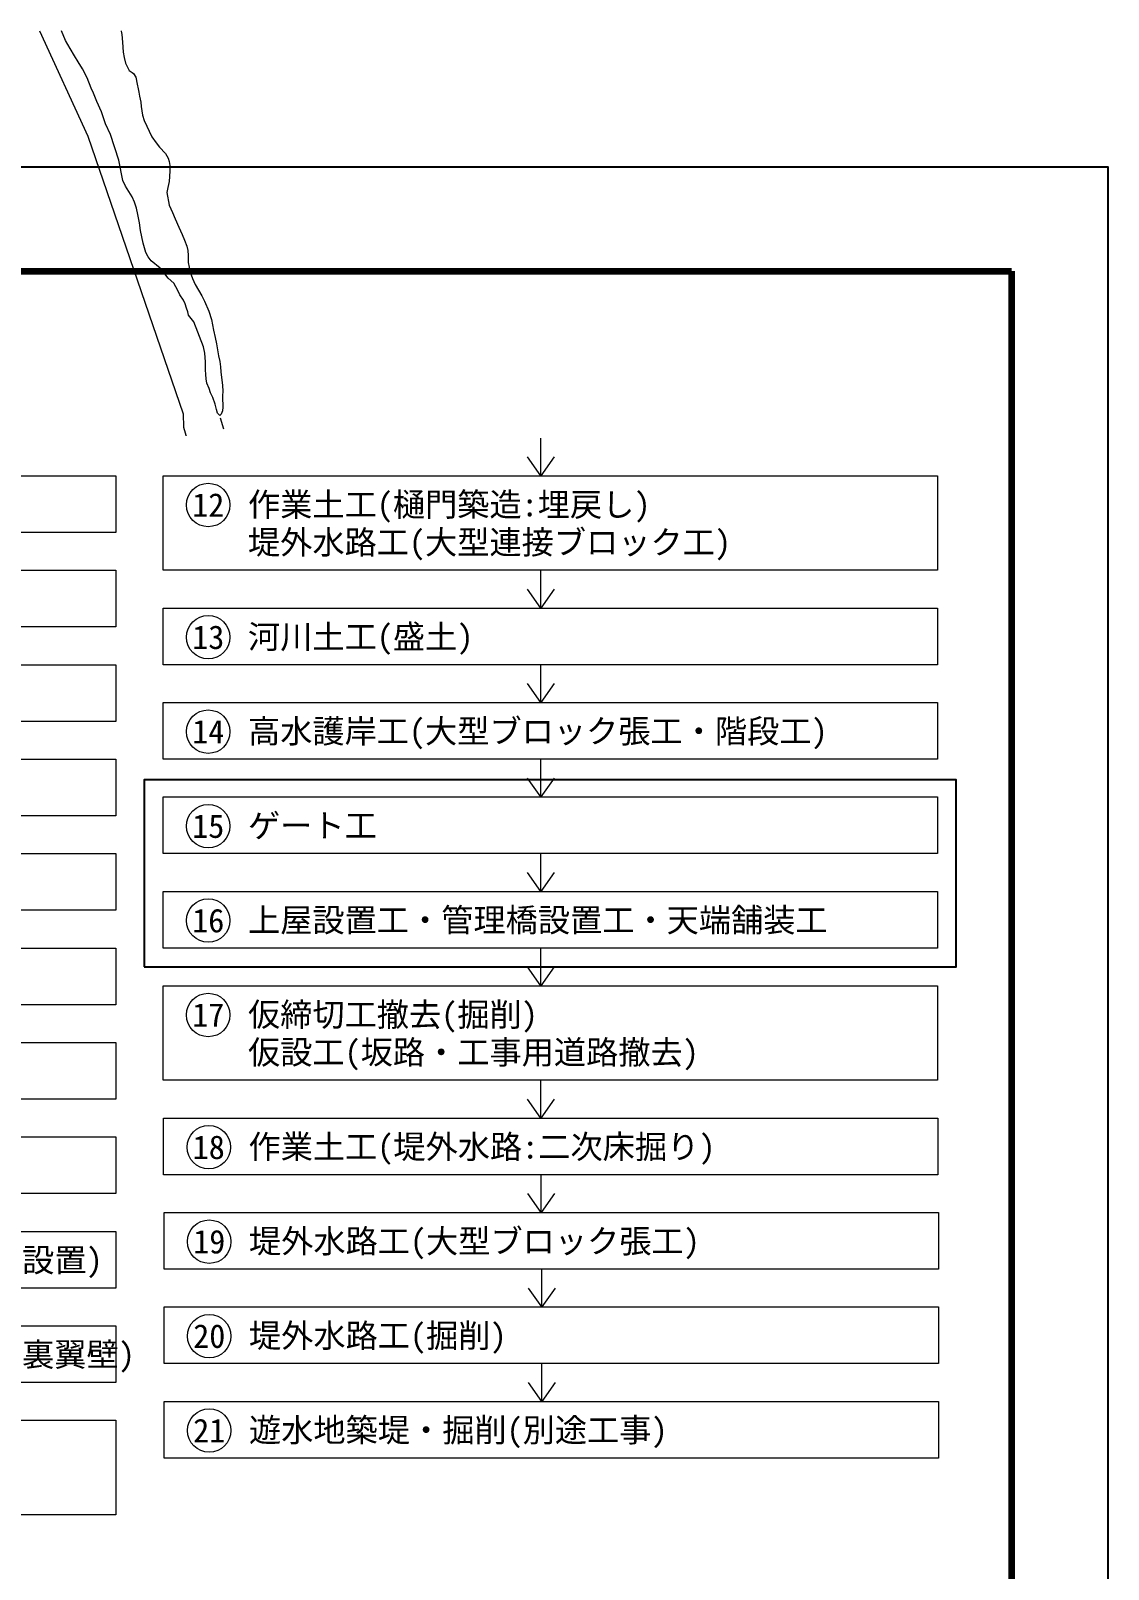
# Model space of a CAD drawing. Header units: millimetres. Extents: x -2078669 to -1085629, y -5987148 to 310365.
# Drawn here: x -1481733 to -1367638, y -4226911 to -4064013 of the extents above; entities that cross this region are included whole.
import ezdxf
from ezdxf.enums import TextEntityAlignment as Align

# ---------------------------------------------------------------- set-up
doc = ezdxf.new("R2010")
doc.units = ezdxf.units.MM
doc.header["$LTSCALE"] = 500
doc.layers.get('Defpoints').update_dxf_attribs({"color": 153})
for name, color, linetype, lineweight in [('D-BGD', 7, 'Continuous', 13), ('D-BYP-STRA', 1, 'Continuous', 25), ('D-DOC', 7, 'Continuous', 13), ('D-TTL', 2, 'Continuous', 140), ('◆ワイプアウト', 4, 'Continuous', 13)]:
    doc.layers.add(name, color=color, linetype=linetype, lineweight=lineweight)
doc.styles.add('MS ゴシック', font='MS Gothic.ttf')
doc.dimstyles.new('DIM-500-F', dxfattribs={"dimscale": 500, "dimtxt": 3.5, "dimasz": 2.5, "dimexe": 0, "dimexo": 2, "dimgap": 0.8, "dimtad": 1, "dimdec": 0, "dimzin": 0, "dimdsep": 46, "dimtxsty": 'MS ゴシック', "dimblk": 'OPEN', "dimcen": 0.1, "dimclrd": 256, "dimclre": 256, "dimclrt": 256, "dimaunit": 1, "dimadec": 4, "dimazin": 0, "dimtfac": 1, "dimtdec": 0, "dimtmove": 2, "dimatfit": 3, "dimldrblk": 'OPEN', "dimfxl": 1, "dimtolj": 1, "dimtzin": 0, "dimlwd": -1, "dimlwe": -1, "dimarcsym": 2})

# ---------------------------------------------------------------- blocks, each defined once
blk = doc.blocks.new('河川平面')
at = {"layer": 'D-BGD', "linetype": 'Continuous'}
for p, q in [((1849686, -2662713, 360164), (1849324, -2661518, 360120)), ((1850410, -2665105, 360252), (1850048, -2663909, 360208)), ((1851134, -2667496, 360340), (1850772, -2666300, 360296)), ((1851857, -2669887, 360428), (1851495, -2668691, 360384)), ((1852581, -2672278, 360516), (1852219, -2671083, 360472)), ((1853305, -2674670, 360604), (1852943, -2673475, 360560)), ((1838067, -2738260), (1838461, -2739880))]:
    blk.add_line(p, q, dxfattribs=at)
at = {"layer": 'D-BGD', "linetype": 'Continuous', "elevation": 362000}
blk.add_lwpolyline([(1830142, -2620514), (1835290, -2631677), (1845386, -2661068), (1845407, -2662476), (1846119, -2664869), (1846853, -2667264), (1847579, -2669653), (1848318, -2672039), (1849058, -2674425), (1849797, -2676811), (1850545, -2679202), (1850740, -2679832)], dxfattribs=at)
at = {"layer": 'D-BGD', "linetype": 'Continuous'}
for points in [[(1834724, -2624535, 360250), (1834250, -2623813, 360250), (1833876, -2623160, 360260), (1833388, -2622383, 360270), (1832917, -2621558, 360300), (1832478, -2620514, 360300)], [(1838802, -2620514, 360060), (1838808, -2620539, 360060), (1838877, -2620901, 360060), (1838954, -2621730, 360070), (1838969, -2622246, 360080), (1839013, -2622791, 360080), (1839120, -2623348, 360080), (1839260, -2623947, 360080), (1839655, -2624705, 360090), (1839961, -2624915, 360090), (1840128, -2625046, 360090), (1840366, -2625414, 360090), (1840511, -2626166, 360090), (1840612, -2626651, 360090), (1840681, -2627013, 360090), (1840763, -2627453, 360090), (1840888, -2628078, 360090)], [(1840888, -2628078, 360090), (1840933, -2628542, 360090), (1841077, -2629455, 360090), (1841233, -2630007, 360090), (1842036, -2631760, 360070), (1842497, -2632383, 360070), (1842869, -2632839, 360070), (1843492, -2633520, 360070), (1843795, -2634017, 360070), (1843878, -2634353, 360070), (1843957, -2634779, 360070), (1843973, -2635353, 360070), (1843938, -2635956, 360070), (1843877, -2636463, 360070), (1843740, -2637123, 360070), (1843638, -2637641, 360070), (1843883, -2638981, 360070), (1844227, -2639767, 360070), (1844507, -2640424, 360070), (1844908, -2641312, 360070), (1845252, -2642098, 360070), (1845527, -2642683, 360080), (1845768, -2643306, 360090), (1845858, -2643773, 360090), (1845907, -2644309, 360100), (1845913, -2644600, 360100), (1845900, -2645043, 360100), (1845997, -2645537, 360100), (1846105, -2646072, 360100), (1846366, -2646741, 360100), (1846647, -2647375, 360100), (1846984, -2647973, 360100), (1847356, -2648590, 360100), (1847637, -2649144, 360100), (1848088, -2650187, 360100), (1848377, -2651069, 360100), (1848494, -2651667, 360100), (1848592, -2652219, 360100), (1848749, -2652990, 360100), (1848889, -2653670, 360100), (1849130, -2654916, 360100), (1849251, -2655527, 360100), (1849329, -2656114, 360100), (1849352, -2656635, 360100), (1849542, -2658071, 360100), (1849557, -2658667, 360100), (1849542, -2659155, 360100), (1849550, -2659563, 360100), (1849569, -2660070, 360100), (1849565, -2660379, 360100), (1849530, -2660740, 360100), (1849393, -2661099, 360110), (1849241, -2661243, 360110), (1849022, -2661002, 360110), (1848902, -2660609, 360110), (1848751, -2660050, 360110), (1848527, -2659356, 360110), (1848279, -2658844, 360100), (1848116, -2658405, 360100), (1847889, -2657836, 360070), (1847796, -2657356, 360060), (1847773, -2656915, 360060), (1847744, -2656403, 360060), (1847739, -2655569, 360060), (1847671, -2654665, 360060), (1847536, -2653976, 360060), (1846493, -2651335, 360060), (1845939, -2650613, 360070), (1845861, -2650268, 360070), (1845730, -2649893, 360070), (1845591, -2649433, 360070), (1845390, -2649040, 360070), (1845029, -2648464, 360070), (1844810, -2648003, 360070), (1844388, -2647253, 360070), (1843769, -2646724, 360070), (1843178, -2645946, 360070), (1842948, -2645664, 360070), (1841990, -2644883, 360070), (1841656, -2644460, 360070), (1841402, -2643980, 360070), (1841128, -2642992, 360070), (1840982, -2642342, 360070), (1840851, -2641667, 360070), (1840732, -2640850, 360070), (1840564, -2639980, 360070), (1840429, -2639291, 360090), (1840228, -2638657, 360110), (1839987, -2638114, 360110), (1839613, -2637519, 360130), (1839282, -2636971, 360140), (1838968, -2636375, 360140), (1838543, -2634204, 360190), (1837675, -2631480, 360190), (1837158, -2630352, 360190), (1836720, -2629108, 360190), (1836243, -2627992, 360210), (1835863, -2627128, 360220), (1835626, -2626576, 360220), (1835222, -2625514, 360230), (1834724, -2624535, 360250)]]:
    blk.add_polyline3d(points, dxfattribs=at)
blk.add_circle((1839282, -2737966), 1250, dxfattribs=at)
blk = doc.blocks.new('_Open')
at = {"color": 0, "linetype": 'ByBlock', "lineweight": -2}
for p, q in [((-1, 0.167), (0, 0)), ((-1, -0.167), (0, 0)), ((0, 0), (-1, 0))]:
    blk.add_line(p, q, dxfattribs=at)
blk = doc.blocks.new('施工ステップ')
at = {"layer": 'D-DOC'}
for points in [[(1766486, -3253641), (1848486, -3253641), (1848486, -3259641), (1766486, -3259641)], [(1853486, -3253641), (1935486, -3253641), (1935486, -3263641), (1853486, -3263641)], [(1766486, -3263641), (1848486, -3263641), (1848486, -3269641), (1766486, -3269641)], [(1853486, -3267641), (1935486, -3267641), (1935486, -3273641), (1853486, -3273641)], [(1766486, -3273641), (1848486, -3273641), (1848486, -3279641), (1766486, -3279641)], [(1853486, -3277641), (1935486, -3277641), (1935486, -3283641), (1853486, -3283641)], [(1766486, -3283641), (1848486, -3283641), (1848486, -3289641), (1766486, -3289641)], [(1853486, -3287641), (1935486, -3287641), (1935486, -3293641), (1853486, -3293641)], [(1766486, -3293641), (1848486, -3293641), (1848486, -3299641), (1766486, -3299641)], [(1853486, -3297641), (1935486, -3297641), (1935486, -3303641), (1853486, -3303641)], [(1766486, -3303641), (1848486, -3303641), (1848486, -3309641), (1766486, -3309641)], [(1853486, -3307641), (1935486, -3307641), (1935486, -3317641), (1853486, -3317641)], [(1766486, -3313641), (1848486, -3313641), (1848486, -3319641), (1766486, -3319641)], [(1853539, -3321641), (1935539, -3321641), (1935539, -3327641), (1853539, -3327641)], [(1766486, -3323641), (1848486, -3323641), (1848486, -3329641), (1766486, -3329641)], [(1853592, -3331641), (1935592, -3331641), (1935592, -3337641), (1853592, -3337641)], [(1766486, -3333641), (1848486, -3333641), (1848486, -3339641), (1766486, -3339641)], [(1853592, -3341641), (1935592, -3341641), (1935592, -3347641), (1853592, -3347641)], [(1766486, -3343641), (1848486, -3343641), (1848486, -3349641), (1766486, -3349641)], [(1853592, -3351641), (1935592, -3351641), (1935592, -3357641), (1853592, -3357641)], [(1766486, -3353641), (1848486, -3353641), (1848486, -3363641), (1766486, -3363641)]]:
    blk.add_lwpolyline(points, close=True, dxfattribs=at)
for centre in [(1858277, -3256726), (1858277, -3270726), (1858277, -3280726), (1858277, -3290726), (1858277, -3300726), (1858277, -3310726), (1858330, -3324726), (1858383, -3334726), (1858383, -3344726), (1858383, -3354726)]:
    blk.add_circle(centre, 2300, dxfattribs=at)
at = {"layer": 'D-DOC', "style": 'MS ゴシック'}
for s, p in [('12', (1858277, -3256726)), ('13', (1858277, -3270726)), ('14', (1858277, -3280726)), ('15', (1858277, -3290726)), ('16', (1858277, -3300726)), ('17', (1858277, -3310726)), ('18', (1858330, -3324726)), ('19', (1858383, -3334726)), ('20', (1858383, -3344726)), ('21', (1858383, -3354726))]:
    blk.add_text(s, height=2500, dxfattribs=at).set_placement(p, align=Align.MIDDLE_CENTER)
for s, p in [('作業土工(樋門築造:埋戻し)', (1862486, -3256675)), ('堤外水路工(大型連接ブロック工)', (1862486, -3260675)), ('河川土工(盛土)', (1862486, -3270675)), ('高水護岸工(大型ブロック張工・階段工)', (1862486, -3280675)), ('ゲート工', (1862486, -3290675)), ('上屋設置工・管理橋設置工・天端舗装工', (1862486, -3300675)), ('仮締切工撤去(掘削)', (1862486, -3310675)), ('仮設工(坂路・工事用道路撤去)', (1862486, -3314675)), ('作業土工(堤外水路:二次床掘り)', (1862539, -3324675)), ('堤外水路工(大型ブロック張工)', (1862592, -3334675)), ('本体工(均しコン・プレキャストボックス設置)', (1775486, -3336675)), ('堤外水路工(掘削)', (1862592, -3344675)), ('本体工(胸壁・遮水壁・門柱・操作台・川裏翼壁)', (1775486, -3346675)), ('遊水地築堤・掘削(別途工事)', (1862592, -3354675))]:
    blk.add_text(s, height=2500, dxfattribs=at).set_placement(p, align=Align.MIDDLE_LEFT)
at = {"layer": 'D-DOC'}
for points in [[(1893486, -3253641), (1893486, -3249641)], [(1893486, -3267641), (1893486, -3263641)], [(1893486, -3277641), (1893486, -3273641)], [(1893486, -3287641), (1893486, -3283641)], [(1893486, -3297641), (1893486, -3293641)], [(1893486, -3307641), (1893486, -3303641)], [(1893486, -3321641), (1893486, -3317641)], [(1893539, -3331641), (1893539, -3327641)], [(1893592, -3341641), (1893592, -3337641)], [(1893592, -3351641), (1893592, -3347641)]]:
    blk.add_leader(points, dimstyle='DIM-500-F', override={"dimasz": 4, "dimldrblk": 'Open90'}, dxfattribs=at)

msp = doc.modelspace()

# ---------------------------------------------------------------- linework, layer by layer
at = {"layer": 'D-TTL'}
for p, q in [((-1777887.6, -4089452.3), (-1377887.6, -4089452.3)), ((-1377887.6, -4089452.3), (-1377887.6, -4364452.3))]:
    msp.add_line(p, q, dxfattribs=at)
at = {"layer": 'Defpoints', "color": 1}
msp.add_lwpolyline([(-1788137.6, -4375452.3), (-1367637.6, -4375452.3), (-1367637.6, -4078452.3), (-1788137.6, -4078452.3)], close=True, dxfattribs=at)

# ---------------------------------------------------------------- block references
at = {"layer": 'D-BGD'}
msp.add_blockref('河川平面', (-3310965.8, -1443499.8), dxfattribs=at)

# ---------------------------------------------------------------- next in the draw order: wipeouts: each hides what was drawn before it
msp.add_wipeout([(-1558320.9, -4106935.5), (-1382011.3, -4106935.5), (-1382011.3, -4223796.2), (-1558320.9, -4223796.2)]).dxf.layer = '◆ワイプアウト'

# ---------------------------------------------------------------- next in the draw order: linework, layer by layer
at = {"layer": 'D-BYP-STRA'}
msp.add_lwpolyline([(-1469729.8, -4163141), (-1383729.8, -4163141), (-1383729.8, -4143322.4), (-1469729.8, -4143322.4)], close=True, dxfattribs=at)

# ---------------------------------------------------------------- next in the draw order: block references
at = {"layer": 'D-DOC'}
msp.add_blockref('施工ステップ', (-3321215.8, -857499.8), dxfattribs=at)

doc.saveas('drawing.dxf')
